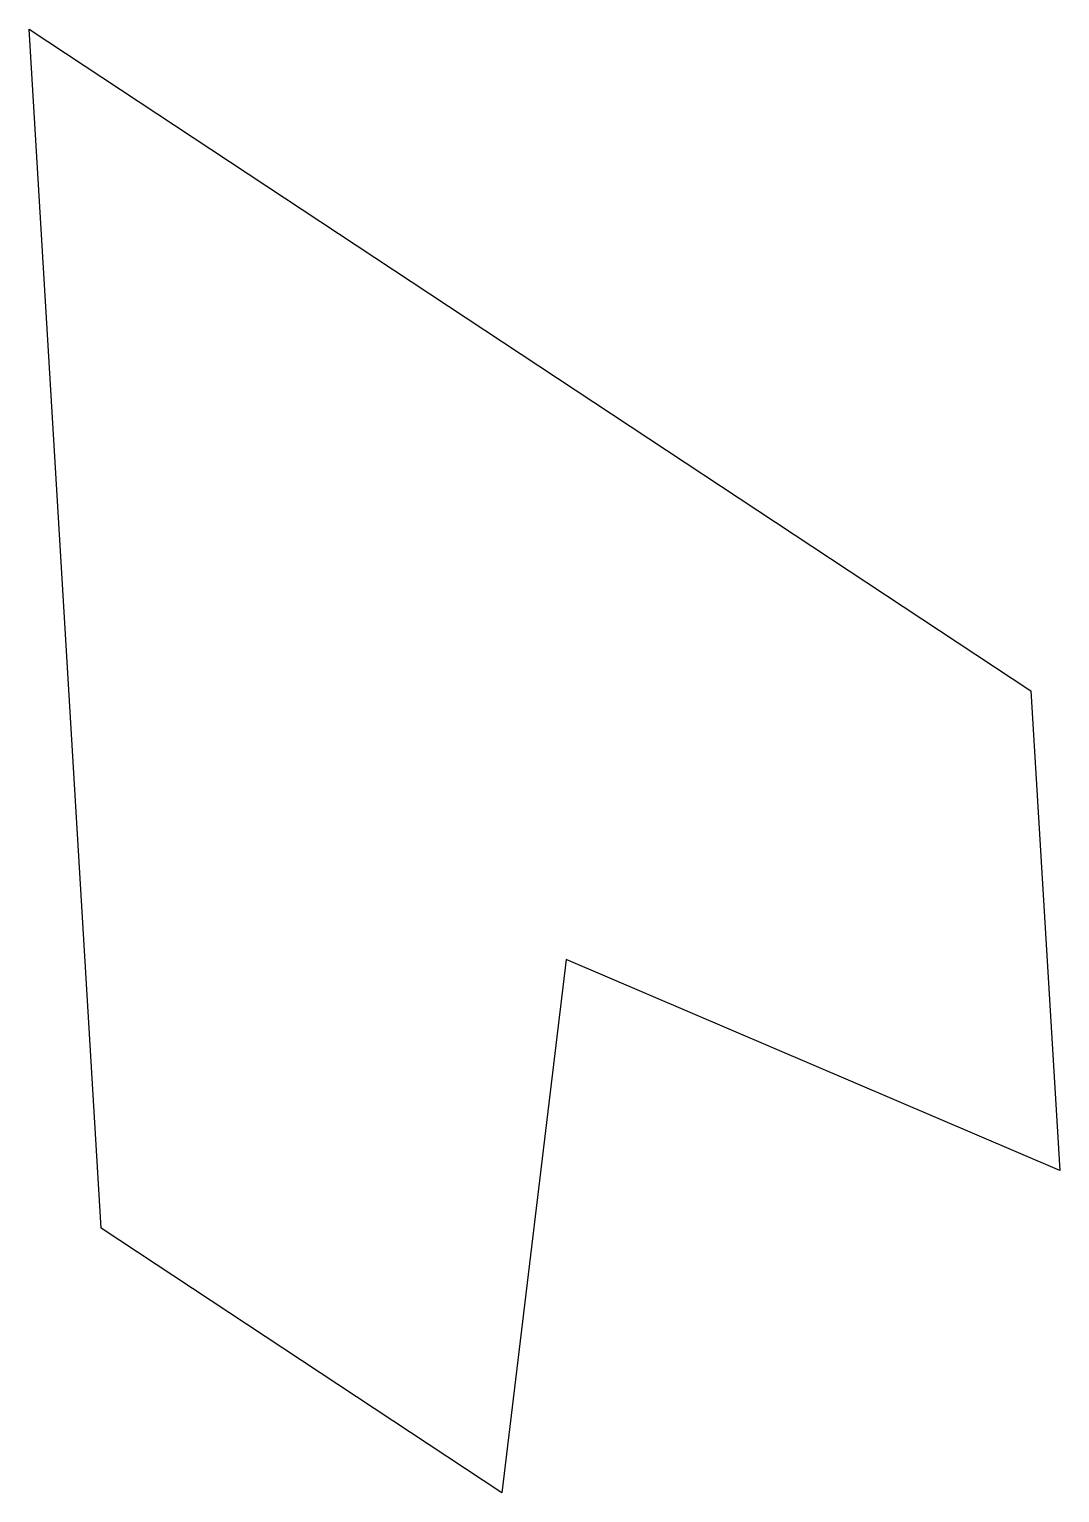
# Model space of a CAD drawing. Header units: millimetres. Extents: x -50 to 46, y -50 to 87.
import ezdxf

# ---------------------------------------------------------------- set-up
doc = ezdxf.new("R2010")
doc.units = ezdxf.units.MM
doc.layers.get('0').update_dxf_attribs({"linetype": 'CONTINUOUS', "lineweight": 25, "true_color": 0x000000})

msp = doc.modelspace()

# ---------------------------------------------------------------- linework, layer by layer
for p, q in [((-43.3, -25), (-50, 86.6)), ((-50, 86.6), (43.3, 25)), ((43.3, 25), (45.98, -19.64)), ((0, 0), (-5.98, -49.64)), ((45.98, -19.64), (0, 0)), ((-5.98, -49.64), (-43.3, -25))]:
    msp.add_line(p, q)

doc.saveas('drawing.dxf')
